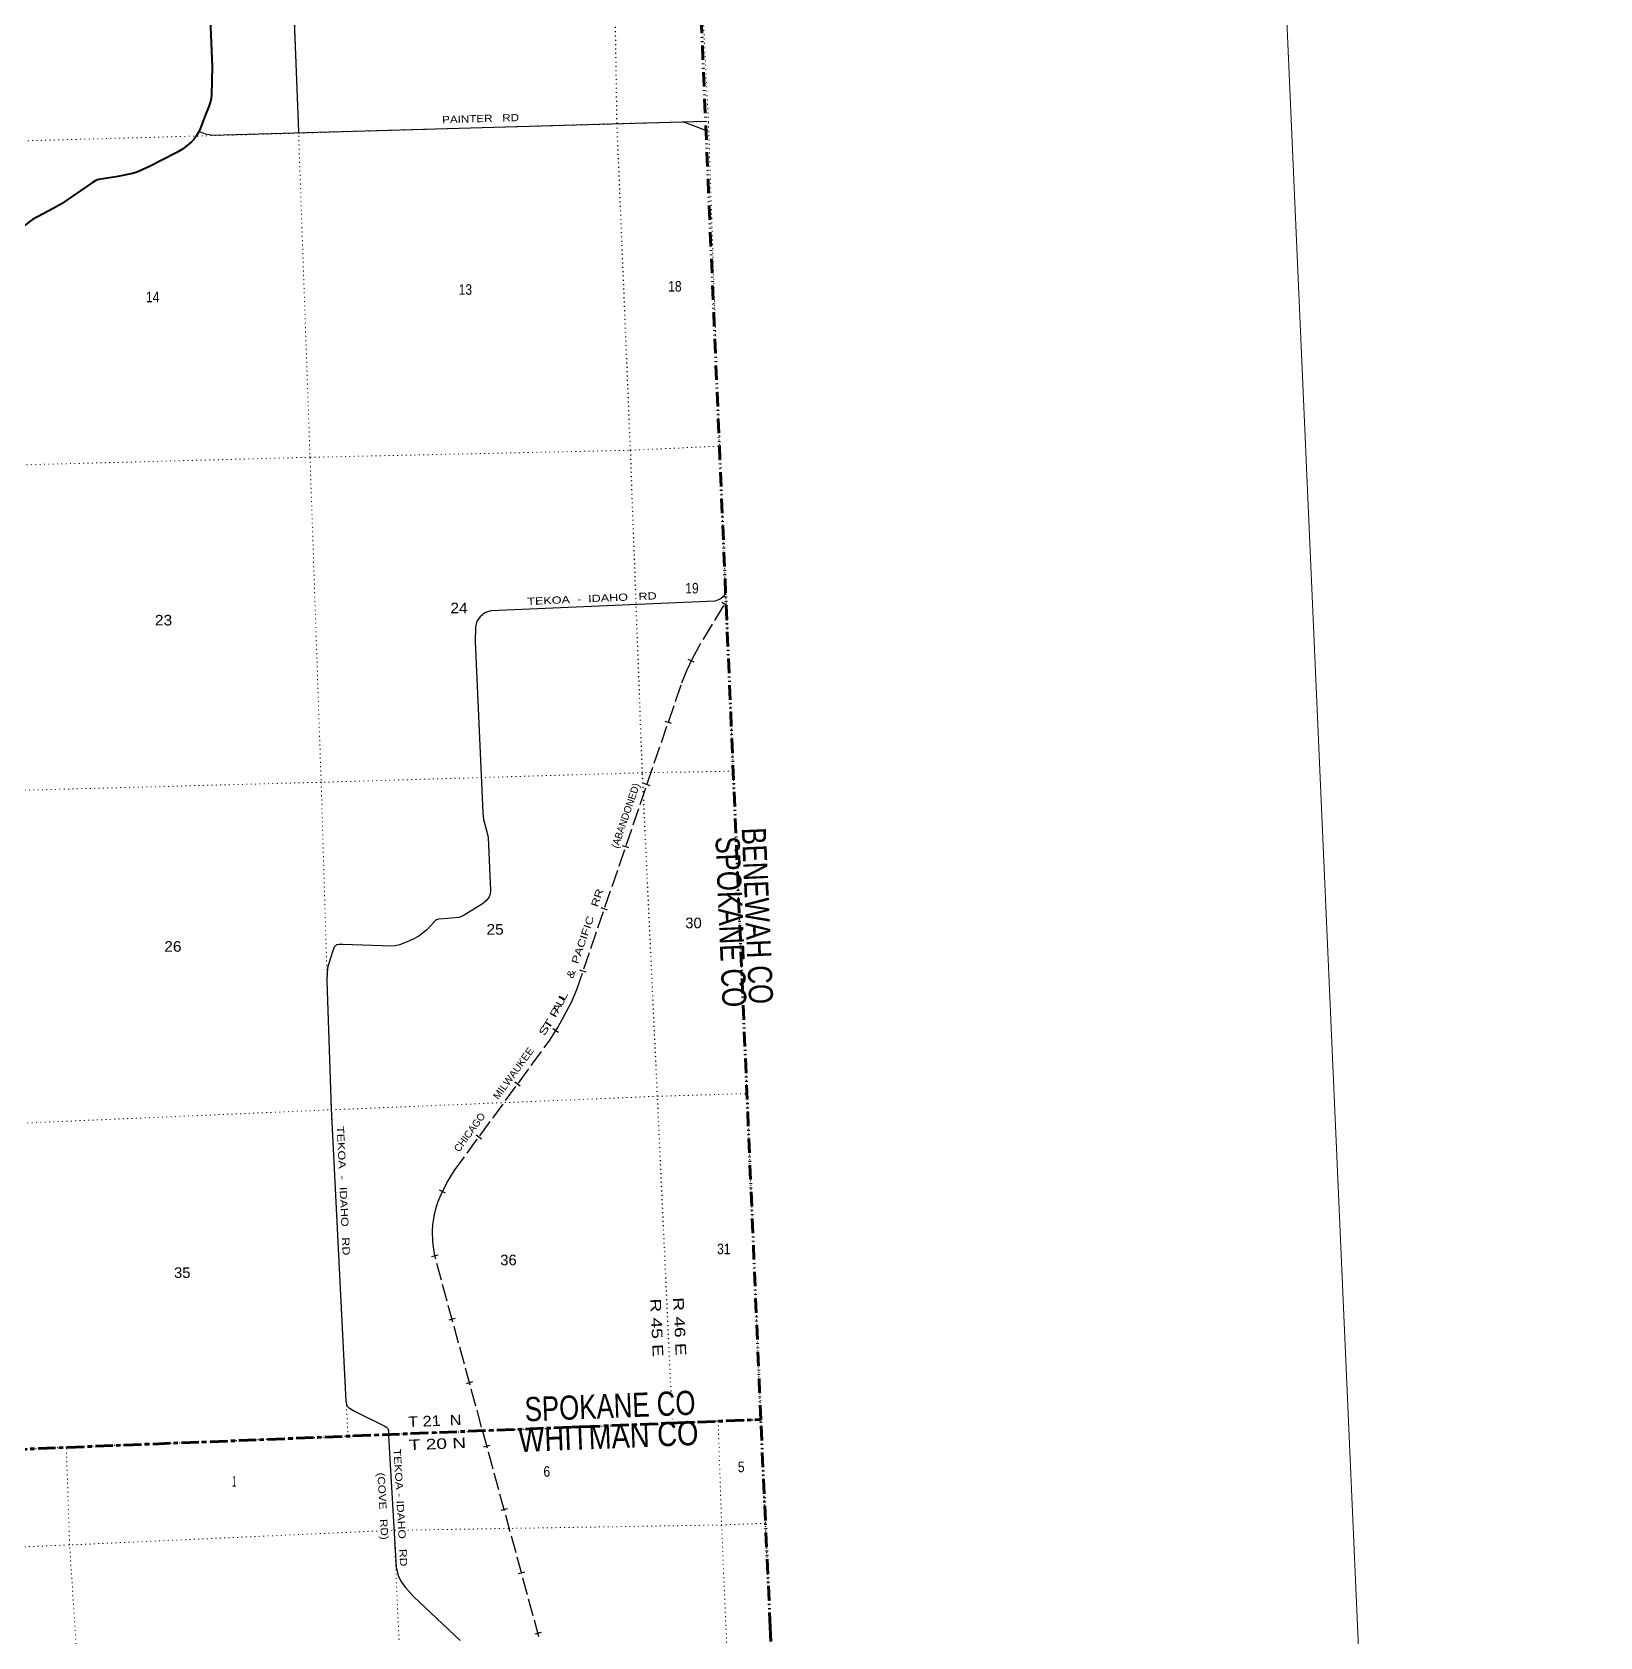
# Model space of a CAD drawing. Header units: feet. Extents: x 745759 to 1002271, y -170898 to 32007.
# Drawn here: x 976312 to 1002271, y -70305 to -43745 of the extents above; entities that cross this region are included whole.
import ezdxf
from ezdxf.enums import TextEntityAlignment as Align

# ---------------------------------------------------------------- set-up
doc = ezdxf.new("R2010")
doc.units = ezdxf.units.FT
doc.header["$LTSCALE"] = 48
for name, pattern in [('DASH_DOUBLE_DOT', [9.2, 5, -1.2, 0.3, -1.2, 0.3, -1.2]), ('DOTTED', [1.5, 0.3, -1.2]), ('LONG_DASH_SHORT_DASH', [9.9, 6, -1.2, 1.5, -1.2]), ('LONG_DASHED', [7.5, 6, -1.5])]:
    doc.linetypes.add(name, pattern=pattern)
for name, color, linetype, lineweight in [('10', 7, 'DASH_DOUBLE_DOT', 60), ('11', 7, 'LONG_DASH_SHORT_DASH', 60), ('26', 7, 'Continuous', 40), ('29', 7, 'Continuous', 25), ('4', 7, 'Continuous', 13), ('6', 7, 'DOTTED', 25), ('63', 7, 'Continuous', 25), ('7', 7, 'DOTTED', 13)]:
    doc.layers.add(name, color=color, linetype=linetype, lineweight=lineweight)
doc.layers.add('12', color=7, linetype='Continuous')
doc.layers.add('30', color=7, linetype='Continuous')

msp = doc.modelspace()

# ---------------------------------------------------------------- linework, layer by layer
at = {"layer": '10'}
msp.add_lwpolyline([(988534.08, -70141.65), (988377.96, -66712.47), (988377.49, -66707.85), (986575.24, -24348.36)], dxfattribs=at)
at = {"layer": '10', "lineweight": 70}
msp.add_lwpolyline([(988534.08, -70141.65), (988705.31, -73752.4), (988950.48, -79117.26), (989169.5, -84388.51), (989435.24, -89716.2), (989636.53, -95091.01), (989894.64, -100570.19), (990108.93, -105966.61), (990332.45, -111296.12), (990588.15, -115911.79)], dxfattribs=at)
at = {"layer": '11'}
msp.add_line((966914.56, -67570.06), (988377.49, -66707.85), dxfattribs=at)
at = {"layer": '26'}
msp.add_line((978696.57, -45741.61), (978258.84, -45968.63), dxfattribs=at)
for points in [[(979131.42, -41126.51), (979375.77, -41546.8), (979394.91, -41591.67), (979402.88, -41619.57), (979439.16, -41788.07), (979447.19, -41846.27), (979446.19, -41887.12), (979442.21, -41925.99), (979406.34, -42172.99), (979380.53, -42402.21), (979266.16, -43164.21), (979254.51, -43394.79), (979294.47, -44315.19), (979283.33, -44785.74)], [(979283.33, -44785.74), (979276.4, -44843.14), (979266.45, -44892.96), (979238.56, -44974.67), (979180.21, -45123.59), (979095.16, -45345.36), (979075.24, -45389.2), (979027.44, -45468.92), (978987.61, -45520.74), (978949.76, -45560.6), (978949.76, -45562.59), (978882.04, -45622.38), (978802.38, -45680.17), (978696.57, -45741.61)], [(978258.84, -45968.63), (978076.38, -46051.84), (978032.56, -46069.78), (977976.78, -46084.89), (977729.28, -46136.61), (977419.17, -46185.14), (977393.22, -46191.35), (977369.32, -46201.31), (977312.71, -46236.44), (977150.31, -46342.77), (977150.22, -46340.76)], [(977150.31, -46342.77), (976800.67, -46584.83), (976661.3, -46665.89), (976401.27, -46803.49)], [(976401.27, -46803.49), (976320.68, -46848.02), (976258.93, -46891.87), (976199.18, -46941.69), (976175.28, -46963.61), (976137.44, -47003.47), (976051.79, -47125.04), (976015.94, -47186.82), (975990.05, -47238.64), (975970.13, -47288.46), (975954.2, -47340.28), (975894.25, -47556.29)]]:
    msp.add_lwpolyline(points, dxfattribs=at)
at = {"layer": '29'}
msp.add_line((987469.83, -45374.57), (987105, -45235.78), dxfattribs=at)
for points in [[(980327.21, -36758.05), (980511.46, -40029.4), (980723.75, -45390.1)], [(987463.5, -45225.73), (979293.84, -45454.92), (979244.03, -45447.98), (979186.02, -45434.16), (979075.4, -45388.84)], [(987795.34, -53025.08), (987754.03, -53091.13), (987720.88, -53118.78), (987679.44, -53143.65), (987615.42, -53161.19), (983911.95, -53323.3), (983853.28, -53337.16), (983806.31, -53356.51), (983731.72, -53420.09), (983687.52, -53478.14), (983670.95, -53514.07), (983653.95, -53591.03), (983649.93, -53831.63), (983775.93, -56662.61), (983786.21, -56775.43), (983843.31, -56983.08), (983864.33, -57077.25), (983900.24, -57953.54), (983897.48, -58011.59), (983881.17, -58058.29), (983842.23, -58113.87), (983768.63, -58174.27), (983466.52, -58362.65), (983422.32, -58382), (983378.68, -58397.2), (983126.57, -58420.22), (983041.08, -58426.23), (983010.69, -58434.52), (982991.1, -58450.32), (982841.83, -58608.3), (982715.09, -58708.2), (982610.2, -58763.78), (982524.47, -58802.18), (982397.4, -58849.18), (982322.81, -58865.76), (982268.59, -58871.48), (981456.92, -58845.95), (981389.05, -58843.65), (981350.38, -58851.94), (981314.46, -58890.64), (981278.92, -58984.97), (981204.83, -59230.61), (981192.33, -59435.36), (981197.21, -59611.14), (981261.88, -61566.62), (981508.36, -66402.86), (981523, -66480.98), (981548.63, -66505.39), (981650.28, -66571.46), (982152.23, -66818.47), (982179.16, -66835.25), (982199.67, -66856.83), (982212.3, -66893.3), (982215.67, -66975.34), (982338.41, -69152), (982372.56, -69285.81), (982424.64, -69390.71), (982494.12, -69484.84), (982627.45, -69634.49), (983401.57, -70364.93)]]:
    msp.add_lwpolyline(points, dxfattribs=at)
at = {"layer": '4'}
msp.add_lwpolyline([(745759.19, 12310.89), (776820.48, 13358.05), (807880.31, 14447.96), (838938.61, 15580.58), (869995.32, 16755.93), (901050.39, 17973.99), (932103.74, 19234.78), (963155.34, 20538.27), (994205.12, 21881.75), (1002271.19, -161246.56), (970969.51, -162603.69), (939665.99, -163917.76), (908360.69, -165188.77), (877053.68, -166416.71), (845745, -167601.59), (814434.73, -168743.41), (783122.91, -169842.15), (751809.62, -170897.82)], close=True, dxfattribs=at)
msp.add_lwpolyline([(745759.19, 12310.89), (776820.48, 13358.05), (807880.31, 14447.96), (838938.61, 15580.58), (869995.32, 16755.93), (901050.39, 17973.99), (932103.74, 19234.78), (963155.34, 20538.27), (994205.12, 21881.75), (1002271.19, -161246.56), (970969.51, -162603.69), (939665.99, -163917.76), (908360.69, -165188.77), (877053.68, -166416.71), (845745, -167601.59), (814434.73, -168743.41), (783122.91, -169842.15), (751809.62, -170897.82)], close=True, dxfattribs=at)
at = {"layer": '6'}
for p, q in [((986916.81, -66771.86), (986913.31, -66695.9)), ((988534.08, -70141.65), (988377.49, -66707.85))]:
    msp.add_line(p, q, dxfattribs=at)
for points in [[(986895.64, -66312.53), (986667.22, -61357.46), (986417.47, -56003.55), (986220.65, -50666.15), (985997.43, -45256.97), (985911.03, -39839.53), (985591.2, -34566.43), (985320.98, -29267.6), (985095.54, -24410.13)], [(966914.56, -67570.06), (970929.01, -67405.03), (971444.91, -67387.54), (976222.79, -67191.92), (976879.55, -67163.38), (981541.72, -66981), (982213.67, -66953.69), (986916.81, -66771.86), (987659.43, -66730.71), (988377.49, -66707.85)]]:
    msp.add_lwpolyline(points, dxfattribs=at)
at = {"layer": '63'}
for p, q in [((987825.26, -53243), (987730.89, -53185.31)), ((987275.78, -54174.95), (987175.58, -54128.09)), ((986896.99, -55187.97), (986792.34, -55152.13)), ((986544.51, -56217.12), (986439.87, -56181.28)), ((986192.03, -57246.27), (986087.39, -57210.43)), ((985839.56, -58275.43), (985734.91, -58239.59)), ((985487.08, -59304.58), (985382.44, -59268.74)), ((985028.72, -60300.46), (984935.13, -60241.51)), ((984394.99, -61188.5), (984305.72, -61123.19)), ((983752.63, -62066.44), (983663.37, -62001.13)), ((983154.95, -62962.81), (983056.12, -62913.15)), ((983033.09, -63986.79), (982926.38, -64015.91)), ((983319.43, -65036.27), (983212.72, -65065.39)), ((983605.77, -66085.75), (983499.06, -66114.87)), ((983892.11, -67135.23), (983785.4, -67164.34)), ((984178.45, -68184.71), (984071.74, -68213.82)), ((984464.79, -69234.19), (984358.08, -69263.3)), ((984742.56, -70232.22), (984635.85, -70261.33))]:
    msp.add_line(p, q, dxfattribs=at)
at = {"layer": '63', "linetype": 'LONG_DASHED'}
msp.add_lwpolyline([(984704.9, -70303.93), (982979.98, -63999.56), (982961.41, -63888.51), (982946.38, -63760.68), (982942.08, -63597.43), (982948.53, -63484.5), (982976.44, -63313.75), (982997.92, -63222.38), (983031.69, -63111.09), (983083.82, -62982.76), (983180.38, -62790.61), (983301.5, -62590.56), (984884.49, -60427.02), (985022.66, -60207.62), (985127.24, -60016.15), (985240.99, -59800.66), (985331.3, -59590.9), (987070.15, -54513.87), (987151.71, -54311.33), (987245.29, -54111.25), (987427.18, -53789.49), (987798.6, -53181.92)], dxfattribs=at)
at = {"layer": '7'}
msp.add_line((987801.22, -70170.88), (987938.64, -73308.47), dxfattribs=at)
for points in [[(986575.24, -24348.36), (986789.34, -29226.14), (987008.48, -34476.65), (987241.17, -39826.55), (987510.78, -45236.3), (987692.04, -50597.26), (987920.93, -55976.9), (988147.98, -61313.55), (988377.49, -66707.85)], [(979761.69, -24638.67), (979974.96, -29440.58), (980222.84, -34767.02), (980510.26, -40035.07), (980723.75, -45390.1), (980914.32, -50786.17), (981098.16, -56160.27), (981263.29, -61581.33), (981541.72, -66981)], [(987463.51, -45225.86), (985997.49, -45258.99), (980718.58, -45418.49), (975336.58, -45569.09), (969994.05, -45692.25), (965983.36, -45742.39)], [(966214.29, -51154.8), (970248.97, -51017.77), (975574.24, -50923.37), (980918.22, -50782.02), (986218.64, -50666.21), (987692.04, -50597.26)], [(987920.93, -55976.9), (986417.47, -56003.55), (981098.16, -56160.27), (975788.48, -56302.58), (970377.7, -56500.45), (966447.11, -56614.21)], [(966679.24, -62147.78), (970677.68, -61979.84), (975946.21, -61810.57), (981263.29, -61581.33), (986667.22, -61357.46), (988147.98, -61313.55)], [(987671.49, -66730.33), (987728.65, -68452.6), (987801.22, -70170.88)], [(977054.63, -70636.71), (976933.17, -68778.97), (976879.19, -67167.99)], [(982213.67, -66953.69), (982305.25, -68539.49), (982389.77, -70406.09)], [(988455.83, -68422.89), (987728.65, -68452.6), (982529.49, -68536.76)], [(982025.35, -68552.22), (976921.21, -68783.37), (971527.04, -68996.86), (966983.22, -69176.1)], [(982332.69, -68539.95), (982276.19, -68540.86), (982256.83, -68541.74)]]:
    msp.add_lwpolyline(points, dxfattribs=at)

# ---------------------------------------------------------------- texts
at = {"layer": '12'}
for s, rotation, width, p in [('SPOKANE CO', 272.436, 0.8, (987624.63, -57064.44)), ('BENEWAH CO', 272.436, 0.8, (988061.05, -56917.74)), ('SPOKANE CO', 2.3, 0.8, (984475.71, -66738.97)), ('WHITMAN CO', 2.3, 0.85, (984373.74, -67246.68))]:
    msp.add_text(s, height=400, rotation=rotation, dxfattribs=dict(at, width=width)).set_placement(p)
at = {"layer": '30'}
for s, rotation, width, p in [('PAINTER   RD', 1.607, 1.2, (983739.73, -45235.81)), ('TEKOA  -  IDAHO   RD', 2.506, 1.3, (985584.74, -53180.01)), ('TEKOA  -  IDAHO   RD', 272.676, 1.3, (981406.06, -62923.27)), ('TEKOA - IDAHO   RD', 273.227, 1.25, (982352.07, -68167.91)), ('(COVE   RD)', 273.227, 1.2, (982060.77, -68143.62))]:
    msp.add_text(s, height=120, rotation=rotation, dxfattribs=dict(at, width=width)).set_placement(p, align=Align.CENTER)
at = {"layer": '6'}
for s, rotation, width, p in [('R 45 E', 272.639, 1.35, (986546.41, -64708.58)), ('R 46 E', 272.639, 1.35, (986924.65, -64688.74)), ('T 21  N', 2.3, 1.15, (982542.5, -66833.6)), ('T 20 N', 2.3, 1.35, (982553.37, -67216.08))]:
    msp.add_text(s, height=175, rotation=rotation, dxfattribs=dict(at, width=width)).set_placement(p)
at = {"layer": '63'}
for s, rotation, p in [('(ABANDONED)', 71.094, (986195.58, -56731.79)), ('CHICAGO', 53.808, (983603.97, -61988.78))]:
    msp.add_text(s, height=120, rotation=rotation, dxfattribs=at).set_placement(p, align=Align.CENTER)
for s, rotation, width, p in [('&  PACIFIC   RR', 71.094, 1.3, (985520.94, -58683.18)), ('U', 62.172, 1.3, (985116.92, -59815.67)), ('L', 62.172, 1.5, (985159.54, -59725.57)), ('P', 61.357, 1.55, (985017.47, -59994.77)), ('A', 61.357, 1.4, (985057.94, -59922.88)), ('S', 57.799, 1.6, (984837.36, -60297.58)), ('T', 57.799, 1.75, (984908.44, -60192.49)), ('MILWAUKEE', 53.808, 1.05, (984328.81, -61012.75))]:
    msp.add_text(s, height=120, rotation=rotation, dxfattribs=dict(at, width=width)).set_placement(p, align=Align.CENTER)
at = {"layer": '7'}
for s, width, p in [('14', 0.85, (978198.14, -48217.16)), ('13', 0.85, (983375.69, -48092.96)), ('18', 0.85, (986845.25, -48039.57)), ('19', 0.85, (987128.1, -53035.43)), ('24', 1.1, (983237.71, -53364.21)), ('23', 1.1, (978345.66, -53565.39)), ('30', 1.05, (987126.76, -58576.35)), ('25', 1.1, (983834.98, -58682.71)), ('26', 1.1, (978500.41, -58965.14)), ('36', 1.05, (984063.3, -64153.98)), ('31', 0.85, (987654.45, -63970.98)), ('35', 1.05, (978661.81, -64363.91)), ('5', 0.85, (987998.06, -67579.21)), ('1', 0.4, (979625.04, -67816.42)), ('6', 0.85, (984778.89, -67654.74))]:
    msp.add_text(s, height=175, dxfattribs=dict(at, width=width)).set_placement(p)

doc.saveas('drawing.dxf')
